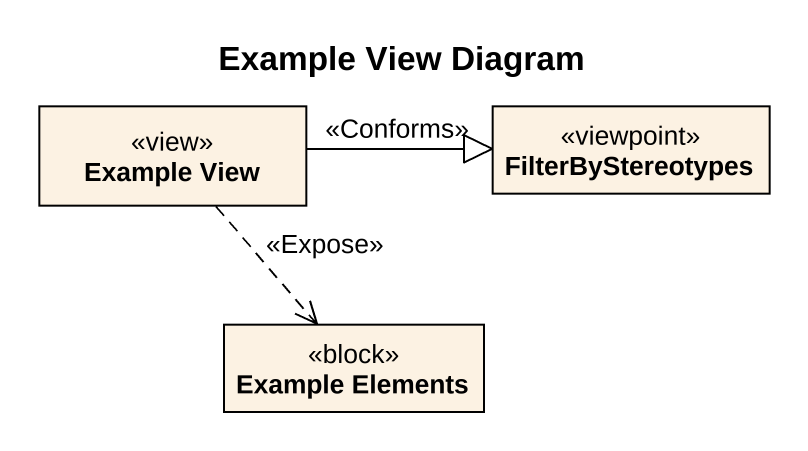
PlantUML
@startuml
title Example View Diagram
hide circle
hide empty members
class "Example View" as Example_View <<view>>
class FilterByStereotypes <<viewpoint>>
class "Example Elements" as Example_Elements <<block>>
Example_View -right-|> FilterByStereotypes : <<Conforms>>
Example_View ..> Example_Elements : <<Expose>>
@enduml
